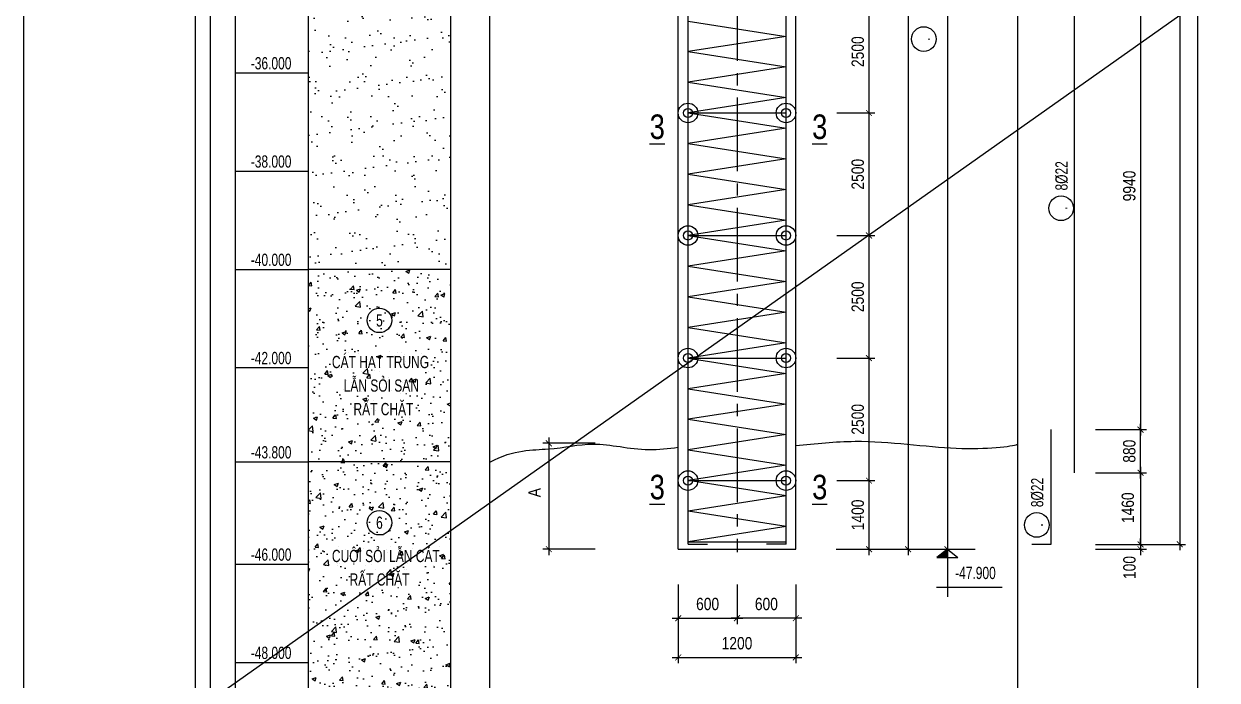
# Model space of a CAD drawing. Extents: x 171424 to 249266, y 74893 to 149166.
# Drawn here: x 216448 to 222537, y 103667 to 107013 of the extents above; entities that cross this region are included whole.
import ezdxf
from ezdxf.enums import TextEntityAlignment as Align

# ---------------------------------------------------------------- set-up
doc = ezdxf.new("R2010")
doc.units = 0
doc.header["$LTSCALE"] = 500
doc.header["$MEASUREMENT"] = 0
doc.header["$PDMODE"] = 3
doc.linetypes.add('CENTER2', pattern=[1.125, 0.75, -0.125, 0.125, -0.125])
doc.layers.get('0').update_dxf_attribs({"linetype": 'CONTINUOUS'})
doc.layers.get('DEFPOINTS').update_dxf_attribs({"linetype": 'CONTINUOUS'})
for name, color, linetype in [('01.CDC.AXIS', 160, 'CENTER2'), ('02.CDC.DIM', 1, 'CONTINUOUS'), ('03.CDC.BORDER', 3, 'CONTINUOUS'), ('05.CDC.STEEL', 4, 'CONTINUOUS'), ('06.CDC.TEXT', 2, 'CONTINUOUS'), ('10.CDC.HATCH', 9, 'CONTINUOUS'), ('11.CDC.NOTE', 8, 'CONTINUOUS'), ('CDC-KHUNGTEN', 7, 'CONTINUOUS'), ('CDC.10.HATCH', 9, 'CONTINUOUS')]:
    doc.layers.add(name, color=color, linetype=linetype)
doc.layers.add('KCS_Plotter', color=11, linetype='CONTINUOUS', plot=False)
doc.styles.add('ARIAL', font='arial.ttf', dxfattribs={"width": 0.8})
doc.dimstyles.new('DIM100-25', dxfattribs={"dimtxt": 63, "dimasz": 30, "dimexe": 30, "dimexo": 0, "dimgap": 25, "dimtad": 1, "dimdec": 0, "dimlfac": 4, "dimzin": 0, "dimdsep": 46, "dimtxsty": 'ARIAL', "dimblk": 'ARCHTICK', "dimblk1": 'ARCHTICK', "dimblk2": 'D', "dimcen": 0, "dimdle": 30, "dimclrd": 1, "dimclre": 1, "dimclrt": 2, "dimadec": 0, "dimazin": 0, "dimtfac": 1, "dimtdec": 0, "dimtix": 1, "dimtofl": 0, "dimtmove": 2, "dimatfit": 3, "dimldrblk": 'ARCHTICK', "dimfxl": 1, "dimtolj": 1, "dimtzin": 0, "dimarcsym": 0})
doc.dimstyles.new('DIM100-50', dxfattribs={"dimtxt": 63, "dimasz": 30, "dimexe": 30, "dimexo": 0, "dimgap": 40, "dimtad": 1, "dimdec": 0, "dimlfac": 2, "dimzin": 0, "dimdsep": 46, "dimtxsty": 'ARIAL', "dimblk": 'ARCHTICK', "dimcen": 0, "dimdle": 30, "dimclrd": 1, "dimclre": 1, "dimclrt": 2, "dimadec": 0, "dimazin": 0, "dimtfac": 1, "dimtdec": 0, "dimtix": 1, "dimtofl": 0, "dimtmove": 2, "dimatfit": 3, "dimldrblk": 'ARCHTICK', "dimfxl": 1, "dimtolj": 1, "dimtzin": 0, "dimarcsym": 0})
pattern_1 = [(37.5, (135230.4, -22296.01), (-5.03947, 154.1459), [0, -121.6, 0, -136, 0, -130]), (7.5, (135230.4, -22296.01), (141.58214, 225.77169), [0, -65.6, 0, -109.6, 0, -42]), (327.5, (135132, -22296.01), (249.13135, 0.45272), [0, -40, 0, -144, 0, -188]), (317.5, (135132, -22296), (240.49013, 70.21405), [0, -20, 0, -94.4, 0, -108])]
pattern_2 = [(50, (135230.4, -22296.01), (215.17805, -18.82564), [22.5, -247.5]), (355, (135230.4, -22296), (-41.6254, 225.65764), [18, -198]), (100.4514, (135248.33, -22297.58), (173.55281, 206.83186), [19.12206, -210.34263]), (46.1842, (135230.4, -22236), (320.1723, -49.6557), [33.75, -371.25]), (96.6356, (135257.07, -22240.15), (280.3988, 292.23536), [28.6831, -315.5139]), (351.1842, (135230.4, -22236), (280.3986, 292.2356), [27, -297]), (21, (135260.4, -22251.01), (179.07212, -120.78567), [22.5, -247.5]), (326, (135260.4, -22251), (72.9946, 217.545), [18, -198]), (71.4514, (135275.32, -22261.08), (252.0668, 96.75915), [19.12206, -210.34263]), (37.5, (135230.39, -22296.01), (3.647957, 99.868156), [0, -195.6, 0, -201, 0, -198.75]), (7.5, (135230.39, -22296.01), (78.92086, 118.32351), [0, -114.6, 0, -191.1, 0, -75.75]), (327.5, (135163.49, -22296.01), (160.14673, -6.76646), [0, -75, 0, -234, 0, -310.5]), (317.5, (135133.5, -22296.01), (174.95585, 30.0315), [0, -97.5, 0, -155.4, 0, -220.5])]

# ---------------------------------------------------------------- blocks, each defined once
blk = doc.blocks.new('_ArchTick')
at = {"color": 0, "linetype": 'ByBlock', "const_width": 0.15}
blk.add_lwpolyline([(-0.5, -0.5), (0.5, 0.5)], dxfattribs=at)
blk = doc.blocks.new('*D616')
at = {"layer": '02.CDC.DIM', "color": 1, "lineweight": -2, "transparency": 16777216}
for p, q in [((219787.3, 103990.7), (219787.3, 103752.5)), ((220387.3, 103990.7), (220387.3, 103752.5)), ((219757.3, 103782.5), (220417.3, 103782.5))]:
    blk.add_line(p, q, dxfattribs=at)
at = {"layer": 'DEFPOINTS', "color": 0, "transparency": 16777216}
for p in [(219787.3, 103990.7), (220387.3, 103990.7), (220387.3, 103782.5)]:
    blk.add_point(p, dxfattribs=at)
at = {"layer": '02.CDC.DIM', "color": 1, "lineweight": -2, "transparency": 16777216, "xscale": 30, "yscale": 30, "zscale": 30, "rotation": 180}
blk.add_blockref('_ArchTick', (219787.3, 103782.5), dxfattribs=at)
at = {"layer": '02.CDC.DIM', "color": 1, "lineweight": -2, "transparency": 16777216, "xscale": 30, "yscale": 30, "zscale": 30}
blk.add_blockref('_ArchTick', (220387.3, 103782.5), dxfattribs=at)
at = {"layer": '02.CDC.DIM', "color": 2, "transparency": 16777216, "insert": (220087.3, 103854.6), "char_height": 63, "attachment_point": 5, "style": 'ARIAL'}
blk.add_mtext('\\A1;1200', dxfattribs=at)
blk = doc.blocks.new('*D617')
at = {"layer": '02.CDC.DIM', "color": 1, "lineweight": -2, "transparency": 16777216}
for p, q in [((219787.3, 104154.5), (219787.3, 103952.5)), ((220087.3, 104154.5), (220087.3, 103952.5)), ((219757.3, 103982.5), (220117.3, 103982.5))]:
    blk.add_line(p, q, dxfattribs=at)
at = {"layer": 'DEFPOINTS', "color": 0, "transparency": 16777216}
for p in [(219787.3, 104154.5), (220087.3, 104154.5), (220087.3, 103982.5)]:
    blk.add_point(p, dxfattribs=at)
at = {"layer": '02.CDC.DIM', "color": 1, "lineweight": -2, "transparency": 16777216, "xscale": 30, "yscale": 30, "zscale": 30, "rotation": 180}
blk.add_blockref('_ArchTick', (219787.3, 103982.5), dxfattribs=at)
at = {"layer": '02.CDC.DIM', "color": 1, "lineweight": -2, "transparency": 16777216, "xscale": 30, "yscale": 30, "zscale": 30}
blk.add_blockref('_ArchTick', (220087.3, 103982.5), dxfattribs=at)
at = {"layer": '02.CDC.DIM', "color": 2, "transparency": 16777216, "insert": (219937.3, 104054.6), "char_height": 63, "attachment_point": 5, "style": 'ARIAL'}
blk.add_mtext('\\A1;600', dxfattribs=at)
blk = doc.blocks.new('*D618')
at = {"layer": '02.CDC.DIM', "color": 1, "lineweight": -2, "transparency": 16777216}
for p, q in [((220087.3, 104154.5), (220087.3, 103952.5)), ((220387.3, 104154.5), (220387.3, 103952.5)), ((220417.3, 103982.5), (220057.3, 103982.5))]:
    blk.add_line(p, q, dxfattribs=at)
at = {"layer": 'DEFPOINTS', "color": 0, "transparency": 16777216}
for p in [(220087.3, 104154.5), (220387.3, 104154.5), (220087.3, 103982.5)]:
    blk.add_point(p, dxfattribs=at)
at = {"layer": '02.CDC.DIM', "color": 1, "lineweight": -2, "transparency": 16777216, "xscale": 30, "yscale": 30, "zscale": 30, "rotation": 180}
blk.add_blockref('_ArchTick', (220087.3, 103982.5), dxfattribs=at)
at = {"layer": '02.CDC.DIM', "color": 1, "lineweight": -2, "transparency": 16777216, "xscale": 30, "yscale": 30, "zscale": 30}
blk.add_blockref('_ArchTick', (220387.3, 103982.5), dxfattribs=at)
at = {"layer": '02.CDC.DIM', "color": 2, "transparency": 16777216, "insert": (220237.3, 104054.6), "char_height": 63, "attachment_point": 5, "style": 'ARIAL'}
blk.add_mtext('\\A1;600', dxfattribs=at)
blk = doc.blocks.new('*D619')
at = {"layer": '02.CDC.DIM', "color": 1, "lineweight": -2, "transparency": 16777216}
for p, q in [((219363.1, 104874.6), (219097.3, 104874.6)), ((219127.3, 104904.6), (219127.3, 104304.2)), ((219363.1, 104334.2), (219097.3, 104334.2))]:
    blk.add_line(p, q, dxfattribs=at)
at = {"layer": 'DEFPOINTS', "color": 0, "transparency": 16777216}
for p in [(219363.1, 104874.6), (219127.3, 104334.2), (219363.1, 104334.2)]:
    blk.add_point(p, dxfattribs=at)
at = {"layer": '02.CDC.DIM', "color": 1, "lineweight": -2, "transparency": 16777216, "xscale": 30, "yscale": 30, "zscale": 30}
for p, rotation in [((219127.3, 104874.6), 90), ((219127.3, 104334.2), 270)]:
    blk.add_blockref('_ArchTick', p, dxfattribs=dict(at, rotation=rotation))
at = {"layer": '02.CDC.DIM', "color": 2, "transparency": 16777216, "insert": (219053.8, 104622.6), "char_height": 63, "attachment_point": 5, "rotation": 90, "style": 'ARIAL'}
blk.add_mtext('\\A1;A', dxfattribs=at)
blk = doc.blocks.new('D')
at = {"layer": '02.CDC.DIM'}
for p, q in [((-50, -50), (50, 50)), ((-86.75, 0), (86.75, 0))]:
    blk.add_line(p, q, dxfattribs=at)
blk = doc.blocks.new('*D620')
at = {"layer": '02.CDC.DIM', "color": 1, "lineweight": -2, "transparency": 16777216}
for p, q in [((221160.7, 115814.2), (221160.7, 104304.2)), ((220593.6, 115784.2), (221190.7, 115784.2)), ((220593.6, 104334.2), (221190.7, 104334.2))]:
    blk.add_line(p, q, dxfattribs=at)
at = {"layer": 'DEFPOINTS', "color": 0, "transparency": 16777216}
for p in [(220593.6, 115784.2), (220593.6, 104334.2), (221160.7, 104334.2)]:
    blk.add_point(p, dxfattribs=at)
at = {"layer": '02.CDC.DIM', "color": 1, "lineweight": -2, "transparency": 16777216, "xscale": 30, "yscale": 30, "zscale": 30}
for p, rotation in [((221160.7, 115784.2), 90), ((221160.7, 104334.2), 270)]:
    blk.add_blockref('_ArchTick', p, dxfattribs=dict(at, rotation=rotation))
at = {"layer": '02.CDC.DIM', "color": 2, "transparency": 16777216, "insert": (221103.6, 110059.2), "char_height": 63, "attachment_point": 5, "rotation": 90, "style": 'ARIAL'}
blk.add_mtext('\\A1;45800', dxfattribs=at)
blk = doc.blocks.new('*D632')
at = {"layer": '02.CDC.DIM', "color": 1, "lineweight": -2, "transparency": 16777216}
for p, q in [((220596.1, 107184.2), (220790.7, 107184.2)), ((220760.7, 107214.2), (220760.7, 106529.2)), ((220596.1, 106559.2), (220790.7, 106559.2))]:
    blk.add_line(p, q, dxfattribs=at)
at = {"layer": 'DEFPOINTS', "color": 0, "transparency": 16777216}
for p in [(220596.1, 107184.2), (220596.1, 106559.2), (220760.7, 106559.2)]:
    blk.add_point(p, dxfattribs=at)
at = {"layer": '02.CDC.DIM', "color": 1, "lineweight": -2, "transparency": 16777216, "xscale": 30, "yscale": 30, "zscale": 30}
for p, rotation in [((220760.7, 107184.2), 90), ((220760.7, 106559.2), 270)]:
    blk.add_blockref('_ArchTick', p, dxfattribs=dict(at, rotation=rotation))
at = {"layer": '02.CDC.DIM', "color": 2, "transparency": 16777216, "insert": (220703.6, 106871.7), "char_height": 63, "attachment_point": 5, "rotation": 90, "style": 'ARIAL'}
blk.add_mtext('\\A1;2500', dxfattribs=at)
blk = doc.blocks.new('*D633')
at = {"layer": '02.CDC.DIM', "color": 1, "lineweight": -2, "transparency": 16777216}
for p, q in [((220596.1, 106559.2), (220790.7, 106559.2)), ((220760.7, 106589.2), (220760.7, 105904.2)), ((220596.1, 105934.2), (220790.7, 105934.2))]:
    blk.add_line(p, q, dxfattribs=at)
at = {"layer": 'DEFPOINTS', "color": 0, "transparency": 16777216}
for p in [(220596.1, 106559.2), (220596.1, 105934.2), (220760.7, 105934.2)]:
    blk.add_point(p, dxfattribs=at)
at = {"layer": '02.CDC.DIM', "color": 1, "lineweight": -2, "transparency": 16777216, "xscale": 30, "yscale": 30, "zscale": 30}
for p, rotation in [((220760.7, 106559.2), 90), ((220760.7, 105934.2), 270)]:
    blk.add_blockref('_ArchTick', p, dxfattribs=dict(at, rotation=rotation))
at = {"layer": '02.CDC.DIM', "color": 2, "transparency": 16777216, "insert": (220703.6, 106246.7), "char_height": 63, "attachment_point": 5, "rotation": 90, "style": 'ARIAL'}
blk.add_mtext('\\A1;2500', dxfattribs=at)
blk = doc.blocks.new('*D634')
at = {"layer": '02.CDC.DIM', "color": 1, "lineweight": -2, "transparency": 16777216}
for p, q in [((220760.7, 105964.2), (220760.7, 105279.2)), ((220596.1, 105934.2), (220790.7, 105934.2)), ((220596.1, 105309.2), (220790.7, 105309.2))]:
    blk.add_line(p, q, dxfattribs=at)
at = {"layer": 'DEFPOINTS', "color": 0, "transparency": 16777216}
for p in [(220596.1, 105934.2), (220596.1, 105309.2), (220760.7, 105309.2)]:
    blk.add_point(p, dxfattribs=at)
at = {"layer": '02.CDC.DIM', "color": 1, "lineweight": -2, "transparency": 16777216, "xscale": 30, "yscale": 30, "zscale": 30}
for p, rotation in [((220760.7, 105934.2), 90), ((220760.7, 105309.2), 270)]:
    blk.add_blockref('_ArchTick', p, dxfattribs=dict(at, rotation=rotation))
at = {"layer": '02.CDC.DIM', "color": 2, "transparency": 16777216, "insert": (220703.6, 105621.7), "char_height": 63, "attachment_point": 5, "rotation": 90, "style": 'ARIAL'}
blk.add_mtext('\\A1;2500', dxfattribs=at)
blk = doc.blocks.new('*D635')
at = {"layer": '02.CDC.DIM', "color": 1, "lineweight": -2, "transparency": 16777216}
for p, q in [((220760.7, 105339.2), (220760.7, 104654.2)), ((220596.1, 105309.2), (220790.7, 105309.2)), ((220596.1, 104684.2), (220790.7, 104684.2))]:
    blk.add_line(p, q, dxfattribs=at)
at = {"layer": 'DEFPOINTS', "color": 0, "transparency": 16777216}
for p in [(220596.1, 105309.2), (220596.1, 104684.2), (220760.7, 104684.2)]:
    blk.add_point(p, dxfattribs=at)
at = {"layer": '02.CDC.DIM', "color": 1, "lineweight": -2, "transparency": 16777216, "xscale": 30, "yscale": 30, "zscale": 30}
for p, rotation in [((220760.7, 105309.2), 90), ((220760.7, 104684.2), 270)]:
    blk.add_blockref('_ArchTick', p, dxfattribs=dict(at, rotation=rotation))
at = {"layer": '02.CDC.DIM', "color": 2, "transparency": 16777216, "insert": (220703.6, 104996.7), "char_height": 63, "attachment_point": 5, "rotation": 90, "style": 'ARIAL'}
blk.add_mtext('\\A1;2500', dxfattribs=at)
blk = doc.blocks.new('*D637')
at = {"layer": '02.CDC.DIM', "color": 1, "lineweight": -2, "transparency": 16777216}
for p, q in [((220960.7, 110339.2), (220960.7, 104304.2)), ((220596.1, 110309.2), (220990.7, 110309.2)), ((220593.6, 104334.2), (220990.7, 104334.2))]:
    blk.add_line(p, q, dxfattribs=at)
at = {"layer": 'DEFPOINTS', "color": 0, "transparency": 16777216}
for p in [(220596.1, 110309.2), (220593.6, 104334.2), (220960.7, 104334.2)]:
    blk.add_point(p, dxfattribs=at)
at = {"layer": '02.CDC.DIM', "color": 1, "lineweight": -2, "transparency": 16777216, "xscale": 30, "yscale": 30, "zscale": 30}
for p, rotation in [((220960.7, 110309.2), 90), ((220960.7, 104334.2), 270)]:
    blk.add_blockref('_ArchTick', p, dxfattribs=dict(at, rotation=rotation))
at = {"layer": '02.CDC.DIM', "color": 2, "transparency": 16777216, "insert": (220903.6, 107321.7), "char_height": 63, "attachment_point": 5, "rotation": 90, "style": 'ARIAL'}
blk.add_mtext('\\A1;23900', dxfattribs=at)
blk = doc.blocks.new('*D640')
at = {"layer": '02.CDC.DIM', "color": 1, "lineweight": -2, "transparency": 16777216}
for p, q in [((221916.7, 115934.2), (222376.4, 115934.2)), ((222346.4, 115964.2), (222346.4, 104329.2)), ((221916.7, 104359.2), (222376.4, 104359.2))]:
    blk.add_line(p, q, dxfattribs=at)
at = {"layer": 'DEFPOINTS', "color": 0, "transparency": 16777216}
for p in [(221916.7, 115934.2), (221916.7, 104359.2), (222346.4, 104359.2)]:
    blk.add_point(p, dxfattribs=at)
at = {"layer": '02.CDC.DIM', "color": 1, "lineweight": -2, "transparency": 16777216, "xscale": 30, "yscale": 30, "zscale": 30}
for p, rotation in [((222346.4, 115934.2), 90), ((222346.4, 104359.2), 270)]:
    blk.add_blockref('_ArchTick', p, dxfattribs=dict(at, rotation=rotation))
at = {"layer": '02.CDC.DIM', "color": 2, "transparency": 16777216, "insert": (222289.2, 110146.7), "char_height": 63, "attachment_point": 5, "rotation": 90, "style": 'ARIAL'}
blk.add_mtext('\\A1;46300', dxfattribs=at)
blk = doc.blocks.new('*D646')
at = {"layer": '02.CDC.DIM', "color": 1, "lineweight": -2, "transparency": 16777216}
for p, q in [((222146.4, 104359.2), (222146.4, 104389.2)), ((221916.7, 104359.2), (222176.4, 104359.2)), ((221916.7, 104334.2), (222176.4, 104334.2)), ((222146.4, 104334.2), (222146.4, 104304.2))]:
    blk.add_line(p, q, dxfattribs=at)
at = {"layer": 'DEFPOINTS', "color": 0, "transparency": 16777216}
for p in [(221916.7, 104359.2), (221916.7, 104334.2), (222146.4, 104359.2)]:
    blk.add_point(p, dxfattribs=at)
at = {"layer": '02.CDC.DIM', "color": 1, "lineweight": -2, "transparency": 16777216, "xscale": 30, "yscale": 30, "zscale": 30}
for p, rotation in [((222146.4, 104359.2), 270), ((222146.4, 104334.2), 90)]:
    blk.add_blockref('_ArchTick', p, dxfattribs=dict(at, rotation=rotation))
at = {"layer": '02.CDC.DIM', "color": 2, "transparency": 16777216, "insert": (222089.9, 104241), "char_height": 63, "attachment_point": 5, "rotation": 90, "style": 'ARIAL'}
blk.add_mtext('\\A1;100', dxfattribs=at)
blk = doc.blocks.new('*D648')
at = {"layer": '02.CDC.DIM', "color": 1, "lineweight": -2, "transparency": 16777216}
for p, q in [((221916.7, 107429.2), (222176.4, 107429.2)), ((222146.4, 107459.2), (222146.4, 104914.2)), ((221916.7, 104944.2), (222176.4, 104944.2))]:
    blk.add_line(p, q, dxfattribs=at)
at = {"layer": 'DEFPOINTS', "color": 0, "transparency": 16777216}
for p in [(221916.7, 107429.2), (221916.7, 104944.2), (222146.4, 104944.2)]:
    blk.add_point(p, dxfattribs=at)
at = {"layer": '02.CDC.DIM', "color": 1, "lineweight": -2, "transparency": 16777216, "xscale": 30, "yscale": 30, "zscale": 30}
for p, rotation in [((222146.4, 107429.2), 90), ((222146.4, 104944.2), 270)]:
    blk.add_blockref('_ArchTick', p, dxfattribs=dict(at, rotation=rotation))
at = {"layer": '02.CDC.DIM', "color": 2, "transparency": 16777216, "insert": (222089.2, 106186.7), "char_height": 63, "attachment_point": 5, "rotation": 90, "style": 'ARIAL'}
blk.add_mtext('\\A1;9940', dxfattribs=at)
blk = doc.blocks.new('*D650')
at = {"layer": '02.CDC.DIM', "color": 1, "lineweight": -2, "transparency": 16777216}
for p, q in [((222146.4, 104754.2), (222146.4, 104329.2)), ((221916.7, 104724.2), (222176.4, 104724.2)), ((221916.7, 104359.2), (222176.4, 104359.2))]:
    blk.add_line(p, q, dxfattribs=at)
at = {"layer": 'DEFPOINTS', "color": 0, "transparency": 16777216}
for p in [(221916.7, 104724.2), (221916.7, 104359.2), (222146.4, 104359.2)]:
    blk.add_point(p, dxfattribs=at)
at = {"layer": '02.CDC.DIM', "color": 1, "lineweight": -2, "transparency": 16777216, "xscale": 30, "yscale": 30, "zscale": 30}
for p, rotation in [((222146.4, 104724.2), 90), ((222146.4, 104359.2), 270)]:
    blk.add_blockref('_ArchTick', p, dxfattribs=dict(at, rotation=rotation))
at = {"layer": '02.CDC.DIM', "color": 2, "transparency": 16777216, "insert": (222081.8, 104545.8), "char_height": 63, "attachment_point": 5, "rotation": 90, "style": 'ARIAL'}
blk.add_mtext('\\A1;1460', dxfattribs=at)
blk = doc.blocks.new('*D651')
at = {"layer": '02.CDC.DIM', "color": 1, "lineweight": -2, "transparency": 16777216}
for p, q in [((222146.4, 104694.2), (222146.4, 104974.2)), ((221916.7, 104944.2), (222176.4, 104944.2)), ((221916.7, 104724.2), (222176.4, 104724.2))]:
    blk.add_line(p, q, dxfattribs=at)
at = {"layer": 'DEFPOINTS', "color": 0, "transparency": 16777216}
for p in [(221916.7, 104944.2), (222146.4, 104944.2), (221916.7, 104724.2)]:
    blk.add_point(p, dxfattribs=at)
at = {"layer": '02.CDC.DIM', "color": 1, "lineweight": -2, "transparency": 16777216, "xscale": 30, "yscale": 30, "zscale": 30}
for p, rotation in [((222146.4, 104944.2), 90), ((222146.4, 104724.2), 270)]:
    blk.add_blockref('_ArchTick', p, dxfattribs=dict(at, rotation=rotation))
at = {"layer": '02.CDC.DIM', "color": 2, "transparency": 16777216, "insert": (222089.2, 104834.2), "char_height": 63, "attachment_point": 5, "rotation": 90, "style": 'ARIAL'}
blk.add_mtext('\\A1;880', dxfattribs=at)
blk = doc.blocks.new('*D654')
at = {"layer": '02.CDC.DIM', "color": 1, "lineweight": -2, "transparency": 16777216}
for p, q in [((220596.1, 104684.2), (220790.7, 104684.2)), ((220760.7, 104714.2), (220760.7, 104304.2)), ((220593.6, 104334.2), (220790.7, 104334.2))]:
    blk.add_line(p, q, dxfattribs=at)
at = {"layer": 'DEFPOINTS', "color": 0, "transparency": 16777216}
for p in [(220596.1, 104684.2), (220593.6, 104334.2), (220760.7, 104334.2)]:
    blk.add_point(p, dxfattribs=at)
at = {"layer": '02.CDC.DIM', "color": 1, "lineweight": -2, "transparency": 16777216, "xscale": 30, "yscale": 30, "zscale": 30}
for p, rotation in [((220760.7, 104684.2), 90), ((220760.7, 104334.2), 270)]:
    blk.add_blockref('_ArchTick', p, dxfattribs=dict(at, rotation=rotation))
at = {"layer": '02.CDC.DIM', "color": 2, "transparency": 16777216, "insert": (220703.6, 104509.2), "char_height": 63, "attachment_point": 5, "rotation": 90, "style": 'ARIAL'}
blk.add_mtext('\\A1;1400', dxfattribs=at)
blk = doc.blocks.new('KHUNG A1')
at = {"layer": 'CDC-KHUNGTEN'}
blk.add_lwpolyline([(10366.22, 712.17), (10366.22, 1278.17), (9655.22, 1278.17), (9655.22, 712.17)], close=True, dxfattribs=at)
at = {"layer": 'CDC.10.HATCH', "color": 8}
blk.add_lwpolyline([(9652.22, 709.17), (10447.22, 709.17), (10447.22, 1281.17), (9652.22, 1281.17)], close=True, dxfattribs=at)
at = {"layer": 'DEFPOINTS', "color": 1}
blk.add_lwpolyline([(9617.22, 698.17), (9617.22, 1292.17), (10458.22, 1292.17), (10458.22, 698.17), (9617.22, 698.17)], close=True, dxfattribs=at)

msp = doc.modelspace()

# ---------------------------------------------------------------- hatches: boundary and pattern name
at = {"layer": '10.CDC.HATCH'}
h = msp.add_hatch(dxfattribs=at)
h.set_pattern_fill('AR-SAND', color=256, scale=80, style=0)
h.set_pattern_definition(pattern_1)
h.paths.add_polyline_path([(217899.49, 105761.52), (218625.95, 105761.52), (218625.95, 110271.74), (217899.49, 110271.74)])
h.paths.add_polyline_path([(218230.1, 109864.61), (218295.34, 109864.61), (218295.34, 109958.36), (218230.1, 109958.36)], flags=24)
h.paths.add_polyline_path([(218057.33, 109587.24), (218420.57, 109587.24), (218420.57, 109725.43), (218057.33, 109725.43)], flags=24)
h.paths.add_polyline_path([(218007.33, 109707.24), (218467.65, 109707.24), (218467.65, 109845.43), (218007.33, 109845.43)], flags=24)
h = msp.add_hatch(dxfattribs=at)
h.set_pattern_fill('AR-CONC', color=256, scale=30, style=0)
h.set_pattern_definition(pattern_2)
h.paths.add_polyline_path([(217899.49, 105761.52), (217899.49, 104779.69), (218625.95, 104779.69), (218625.95, 105761.52)])
h.paths.add_polyline_path([(218107.34, 104980.87), (218458.98, 104980.87), (218458.98, 105119), (218107.34, 105119)], flags=24)
h.paths.add_polyline_path([(218057.33, 105100.85), (218487.21, 105100.85), (218487.21, 105239.05), (218057.33, 105239.05)], flags=24)
h.paths.add_polyline_path([(218230.05, 105453.27), (218295.4, 105453.27), (218295.4, 105547.34), (218230.05, 105547.34)], flags=24)
h.paths.add_polyline_path([(217997.33, 105220.85), (218539.12, 105220.85), (218539.12, 105359.05), (217997.33, 105359.05)], flags=24)
h = msp.add_hatch(dxfattribs=at)
h.set_pattern_fill('AR-SAND', color=256, scale=80, style=0)
h.set_pattern_definition(pattern_1)
h.paths.add_polyline_path([(217899.49, 105761.52), (217899.49, 104779.69), (218625.95, 104779.69), (218625.95, 105761.52)])
h.paths.add_polyline_path([(218107.34, 104980.87), (218458.98, 104980.87), (218458.98, 105119), (218107.34, 105119)], flags=24)
h.paths.add_polyline_path([(218057.33, 105100.85), (218487.21, 105100.85), (218487.21, 105239.05), (218057.33, 105239.05)], flags=24)
h.paths.add_polyline_path([(218230.05, 105453.27), (218295.4, 105453.27), (218295.4, 105547.34), (218230.05, 105547.34)], flags=24)
h.paths.add_polyline_path([(217997.33, 105220.85), (218539.12, 105220.85), (218539.12, 105359.05), (217997.33, 105359.05)], flags=24)
h = msp.add_hatch(dxfattribs=at)
h.set_pattern_fill('AR-CONC', color=256, scale=30, style=0)
h.set_pattern_definition(pattern_2)
h.paths.add_polyline_path([(218625.95, 104779.69), (217899.49, 104779.69), (217899.49, 103255.83), (218625.95, 103255.83)])
h.paths.add_polyline_path([(218229.77, 104421.16), (218295.68, 104421.16), (218295.68, 104516.89), (218229.77, 104516.89)], flags=24)
h.paths.add_polyline_path([(218087.34, 104111.68), (218438.98, 104111.68), (218438.98, 104249.81), (218087.34, 104249.81)], flags=24)
h.paths.add_polyline_path([(217997.33, 104231.67), (218593.56, 104231.67), (218593.56, 104369.86), (217997.33, 104369.86)], flags=24)
h = msp.add_hatch(dxfattribs=at)
h.set_pattern_fill('AR-SAND', color=256, scale=80, style=0)
h.set_pattern_definition(pattern_1)
h.paths.add_polyline_path([(217899.49, 103255.83), (218625.95, 103255.83), (218625.95, 104779.69), (217899.49, 104779.69)])
h.paths.add_polyline_path([(218229.77, 104421.16), (218295.68, 104421.16), (218295.68, 104516.89), (218229.77, 104516.89)], flags=24)
h.paths.add_polyline_path([(218087.34, 104111.68), (218438.98, 104111.68), (218438.98, 104249.81), (218087.34, 104249.81)], flags=24)
h.paths.add_polyline_path([(217997.33, 104231.67), (218593.56, 104231.67), (218593.56, 104369.86), (217997.33, 104369.86)], flags=24)

# ---------------------------------------------------------------- linework, layer by layer
at = {"layer": '01.CDC.AXIS'}
msp.add_line((220087.32, 116199.9), (220087.32, 104319.24), dxfattribs=at)
at = {"layer": '03.CDC.BORDER'}
for p, q in [((217899.49, 117355.41), (217899.49, 103255.83)), ((221518.69, 116895.41), (221518.69, 103255.83)), ((222437.2, 116895.41), (222437.2, 103255.83)), ((219787.32, 106559.24), (219787.32, 107184.24)), ((220387.32, 106559.24), (220387.32, 107184.24)), ((217528.44, 106763.79), (217899.49, 106763.79)), ((219787.32, 105934.24), (219787.32, 106559.24)), ((220387.32, 105934.24), (220387.32, 106559.24)), ((217528.44, 106262.65), (217899.49, 106262.65)), ((219787.32, 105309.24), (219787.32, 105934.24)), ((220387.32, 105309.24), (220387.32, 105934.24)), ((217528.44, 105761.52), (217899.49, 105761.52)), ((218625.95, 105761.52), (217899.49, 105761.52)), ((219787.32, 104684.24), (219787.32, 105309.24)), ((220387.32, 104684.24), (220387.32, 105309.24)), ((217528.44, 105260.38), (217899.49, 105260.38)), ((217528.44, 104779.69), (217899.49, 104779.69)), ((218625.95, 104779.69), (217899.49, 104779.69)), ((219787.32, 104334.24), (219787.32, 104684.24)), ((220387.32, 104334.24), (220387.32, 104684.24)), ((219787.32, 104334.24), (220387.32, 104334.24)), ((217528.44, 104258.11), (217899.49, 104258.11)), ((217528.44, 103756.97), (217899.49, 103756.97))]:
    msp.add_line(p, q, dxfattribs=at)
for points in [[(217528.44, 117355.41), (218625.95, 117355.41), (218625.95, 103255.83), (217528.44, 103255.83)], [(218825.95, 117355.41), (222437.2, 117355.41), (222437.2, 103255.83), (218825.95, 103255.83)]]:
    msp.add_lwpolyline(points, close=True, dxfattribs=at)
for centre, radius in [((219837.32, 106559.24), 50), ((219837.32, 106559.24), 23.06), ((220337.32, 106559.24), 50), ((220337.32, 106559.24), 23.06), ((219837.32, 105934.24), 50), ((219837.32, 105934.24), 23.06), ((220337.32, 105934.24), 50), ((220337.32, 105934.24), 23.06), ((219837.32, 105309.24), 50), ((220337.32, 105309.24), 50), ((219837.32, 105309.24), 23.06), ((220337.32, 105309.24), 23.06), ((219837.32, 104684.24), 50), ((220337.32, 104684.24), 50), ((219837.32, 104684.24), 23.06), ((220337.32, 104684.24), 23.06)]:
    msp.add_circle(centre, radius, dxfattribs=at)
for points, knots in [([(218825.95, 104779.04), (218953.49, 104845.44, 0), (219132.47, 104833.4, 0), (219372.01, 104893.29, 0), (219574.93, 104831.14, 0), (219736.7, 104847.62, 0), (219787.32, 104854.16, 0)], [102.6330794, 102.6330794, 102.6330794, 102.6330794, 371.6591928, 640.3147982, 976.6413365, 1129.9685688, 1129.9685688, 1129.9685688, 1129.9685688]), ([(220387.32, 104863.36, 0), (220488.09, 104872.77, 0), (220768.42, 104903.06, 0), (221226.09, 104826.59, 0), (221491.95, 104859.1, 0), (221518.69, 104869.4, 0)], [2258.1524586, 2258.1524586, 2258.1524586, 2258.1524586, 2561.0846248, 3101.5080953, 3634.2403482, 3634.2403482, 3634.2403482, 3634.2403482])]:
    msp.add_open_spline(points, degree=3, knots=knots, dxfattribs=at)
at = {"layer": '05.CDC.STEEL'}
for p, q in [((221808.59, 104724.24), (221808.59, 107649.24)), ((219837.32, 106559.24), (219837.32, 107184.24)), ((220337.32, 106559.24), (220337.32, 107184.24)), ((220337.32, 106949.87), (219837.32, 106871.74)), ((220337.32, 106793.62), (219837.32, 106715.49)), ((220337.32, 106637.37), (219837.32, 106559.24)), ((219837.32, 106559.24), (220337.32, 106559.24)), ((219837.32, 105934.24), (219837.32, 106559.24)), ((219837.32, 106559.24), (220337.32, 106559.24)), ((220337.32, 105934.24), (220337.32, 106559.24)), ((220337.32, 106481.12), (219837.32, 106402.99)), ((220337.32, 106324.87), (219837.32, 106246.74)), ((220337.32, 106168.62), (219837.32, 106090.49)), ((220337.32, 106012.37), (219837.32, 105934.24)), ((219837.32, 105934.24), (220337.32, 105934.24)), ((219837.32, 105309.24), (219837.32, 105934.24)), ((219837.32, 105934.24), (220337.32, 105934.24)), ((220337.32, 105309.24), (220337.32, 105934.24)), ((220337.32, 105856.12), (219837.32, 105777.99)), ((220337.32, 105699.87), (219837.32, 105621.74)), ((220337.32, 105543.62), (219837.32, 105465.49)), ((220337.32, 105387.37), (219837.32, 105309.24)), ((219837.32, 105309.24), (220337.32, 105309.24)), ((219837.32, 104684.24), (219837.32, 105309.24)), ((219837.32, 105309.24), (220337.32, 105309.24)), ((220337.32, 104684.24), (220337.32, 105309.24)), ((220337.32, 105231.12), (219837.32, 105152.99)), ((220337.32, 105074.87), (219837.32, 104996.74)), ((220337.32, 104918.62), (219837.32, 104840.49)), ((221690.93, 104359.24), (221690.93, 104944.24)), ((220337.32, 104762.37), (219837.32, 104684.24)), ((219837.32, 104359.24), (219837.32, 104684.24)), ((219837.32, 104684.24), (220337.32, 104684.24)), ((220337.32, 104359.24), (220337.32, 104684.24)), ((220337.32, 104606.12), (219837.32, 104527.99)), ((220337.32, 104449.87), (219837.32, 104371.74)), ((219837.32, 104371.74), (220337.32, 104371.74)), ((219837.32, 104359.24), (219937.32, 104359.24)), ((220337.32, 104359.24), (220237.32, 104359.24)), ((221590.93, 104359.24), (221690.93, 104359.24))]:
    msp.add_line(p, q, dxfattribs=at)
at = {"layer": '10.CDC.HATCH'}
for p, q in [((219837.32, 107027.99), (220337.32, 106949.87)), ((219837.32, 106871.74), (220337.32, 106793.62)), ((219837.32, 106715.49), (220337.32, 106637.37)), ((219837.32, 106559.24), (220337.32, 106481.12)), ((219837.32, 106402.99), (220337.32, 106324.87)), ((219837.32, 106246.74), (220337.32, 106168.62)), ((219837.32, 106090.49), (220337.32, 106012.37)), ((219837.32, 105934.24), (220337.32, 105856.12)), ((219837.32, 105777.99), (220337.32, 105699.87)), ((219837.32, 105621.74), (220337.32, 105543.62)), ((219837.32, 105465.49), (220337.32, 105387.37)), ((219837.32, 105309.24), (220337.32, 105231.12)), ((219837.32, 105152.99), (220337.32, 105074.87)), ((219837.32, 104996.74), (220337.32, 104918.62)), ((219837.32, 104840.49), (220337.32, 104762.37)), ((220337.32, 104606.12), (219837.32, 104684.24)), ((220337.32, 104449.87), (219837.32, 104527.99))]:
    msp.add_line(p, q, dxfattribs=at)
at = {"layer": '11.CDC.NOTE'}
for p, q in [((221018.12, 104334.24), (221303.37, 104334.24)), ((221160.74, 104334.24), (221106.74, 104292.86)), ((221160.74, 104334.24), (221160.74, 104091.71)), ((221160.74, 104334.24), (221214.74, 104292.86)), ((221106.74, 104292.86), (221214.74, 104292.86)), ((221104.45, 104140.54), (221440.12, 104140.54))]:
    msp.add_line(p, q, dxfattribs=at)
for centre, radius in [((221040.36, 106935.89), 63), ((221741.06, 106073.14), 63), ((218262.72, 105501.26), 62.5), ((218262.72, 104469.43), 62.5), ((221617.09, 104458.14), 63)]:
    msp.add_circle(centre, radius, dxfattribs=at)
msp.add_solid([(221106.74, 104292.86), (221160.74, 104334.24), (221160.74, 104292.86), (221160.74, 104334.24)], dxfattribs=at)
at = {"layer": 'KCS_Plotter'}
msp.add_line((216448.44, 102892.91), (237473.44, 117742.91), dxfattribs=at)

# ---------------------------------------------------------------- block references
at = {"xscale": 25, "yscale": 25, "zscale": 25}
msp.add_blockref('KHUNG A1', (-23982.15, 85438.58), dxfattribs=at)

# ---------------------------------------------------------------- texts
at = {"layer": '06.CDC.TEXT', "style": 'ARIAL', "width": 0.7}
for p in [(221040.36, 106935.89), (221741.06, 106073.14), (221617.09, 104458.14)]:
    msp.add_text('.', height=62.5, rotation=90, dxfattribs=at).set_placement(p, align=Align.MIDDLE_CENTER)
for s, p in [('-36.000', (217709.96, 106812.65)), ('-38.000', (217709.96, 106311.52)), ('-40.000', (217709.96, 105810.38)), ('-42.000', (217709.96, 105309.25)), ('-43.800', (217709.96, 104828.55)), ('-46.000', (217709.96, 104306.97)), ('-47.900', (221304.02, 104213.45)), ('-48.000', (217709.96, 103805.84))]:
    msp.add_text(s, height=62.5, dxfattribs=at).set_placement(p, align=Align.MIDDLE)
at = {"layer": '06.CDC.TEXT', "style": 'ARIAL', "width": 0.8}
for p in [(219680.46, 106426.39), (220509.31, 106426.39), (219680.46, 104588.89), (220509.31, 104588.89)]:
    msp.add_text('%%U3', height=125, dxfattribs=at).set_placement(p, align=Align.CENTER)
at = {"layer": '06.CDC.TEXT', "style": 'ARIAL', "width": 0.7}
for p in [(221742.77, 106238.55), (221618.8, 104623.55)]:
    msp.add_text('8%%C22', height=62.5, rotation=90, dxfattribs=at).set_placement(p, align=Align.MIDDLE)
for s, p in [('5', (218262.72, 105501.26)), ('6', (218262.72, 104469.43))]:
    msp.add_text(s, height=62.5, dxfattribs=at).set_placement(p, align=Align.MIDDLE_CENTER)
for s, p in [('CÁT HẠT TRUNG', (218020.37, 105257.74)), ('LẪN SỎI SẠN', (218080.37, 105137.74)), ('RẤT CHẶT', (218130.37, 105017.74)), ('CUỘI SỎI LẪN CÁT', (218020.37, 104268.56)), ('RẤT CHẶT', (218110.37, 104148.56))]:
    msp.add_text(s, height=62.5, dxfattribs=at).set_placement(p)

# ---------------------------------------------------------------- dimensions: what is measured, and where the dimension line sits
at = {"layer": '02.CDC.DIM'}
for base, p1, p2, angle, picture, middle in [((222346.38, 104359.24), (221916.74, 115934.24), (221916.74, 104359.24), 270, '*D640', (222289.19, 110146.74)), ((221160.74, 104334.24), (220593.57, 115784.24), (220593.57, 104334.24), 270, '*D620', (221103.58, 110059.24)), ((220960.74, 104334.24), (220596.08, 110309.24), (220593.57, 104334.24), 90, '*D637', (220903.56, 107321.74)), ((222146.38, 104944.24), (221916.74, 107429.24), (221916.74, 104944.24), 270, '*D648', (222089.21, 106186.74)), ((220760.74, 106559.24), (220596.08, 107184.24), (220596.08, 106559.24), 90, '*D632', (220703.58, 106871.74)), ((220760.74, 105934.24), (220596.08, 106559.24), (220596.08, 105934.24), 90, '*D633', (220703.58, 106246.74)), ((220760.74, 105309.24), (220596.08, 105934.24), (220596.08, 105309.24), 90, '*D634', (220703.58, 105621.74)), ((220760.74, 104684.24), (220596.08, 105309.24), (220596.08, 104684.24), 90, '*D635', (220703.58, 104996.74)), ((222146.38, 104944.24), (221916.74, 104724.24), (221916.74, 104944.24), 270, '*D651', (222089.21, 104834.24)), ((220760.74, 104334.24), (220596.08, 104684.24), (220593.57, 104334.24), 90, '*D654', (220703.58, 104509.24))]:
    dim = msp.add_linear_dim(base=base, p1=p1, p2=p2, angle=angle, dimstyle='DIM100-25', dxfattribs=at)
    dim.commit()
    dim.dimension.update_dxf_attribs({"geometry": picture, "text_midpoint": middle})
dim = msp.add_linear_dim(base=(219127.29, 104334.24), p1=(219363.05, 104874.64), p2=(219363.05, 104334.24), angle=90, text='A', dimstyle='DIM100-25', dxfattribs=at)
dim.commit()
dim.dimension.update_dxf_attribs({"geometry": '*D619', "text_midpoint": (219053.82, 104622.61), "dimtype": 160})
for p1, picture, middle in [((221916.74, 104724.24), '*D650', (222081.79, 104545.81)), ((221916.74, 104334.24), '*D646', (222089.88, 104241.05))]:
    dim = msp.add_linear_dim(base=(222146.38, 104359.24), p1=p1, p2=(221916.74, 104359.24), angle=270, dimstyle='DIM100-25', dxfattribs=at)
    dim.commit()
    dim.dimension.update_dxf_attribs({"geometry": picture, "text_midpoint": middle, "dimtype": 160})
for base, p1, p2, picture, middle in [((220087.32, 103982.48), (219787.32, 104154.45), (220087.32, 104154.45), '*D617', (219937.32, 104054.64)), ((220087.32, 103982.48), (220387.32, 104154.45), (220087.32, 104154.45), '*D618', (220237.32, 104054.64)), ((220387.32, 103782.48), (219787.32, 103990.73), (220387.32, 103990.73), '*D616', (220087.32, 103854.64))]:
    dim = msp.add_linear_dim(base=base, p1=p1, p2=p2, dimstyle='DIM100-50', dxfattribs=at)
    dim.commit()
    dim.dimension.update_dxf_attribs({"geometry": picture, "text_midpoint": middle})

doc.saveas('drawing.dxf')
